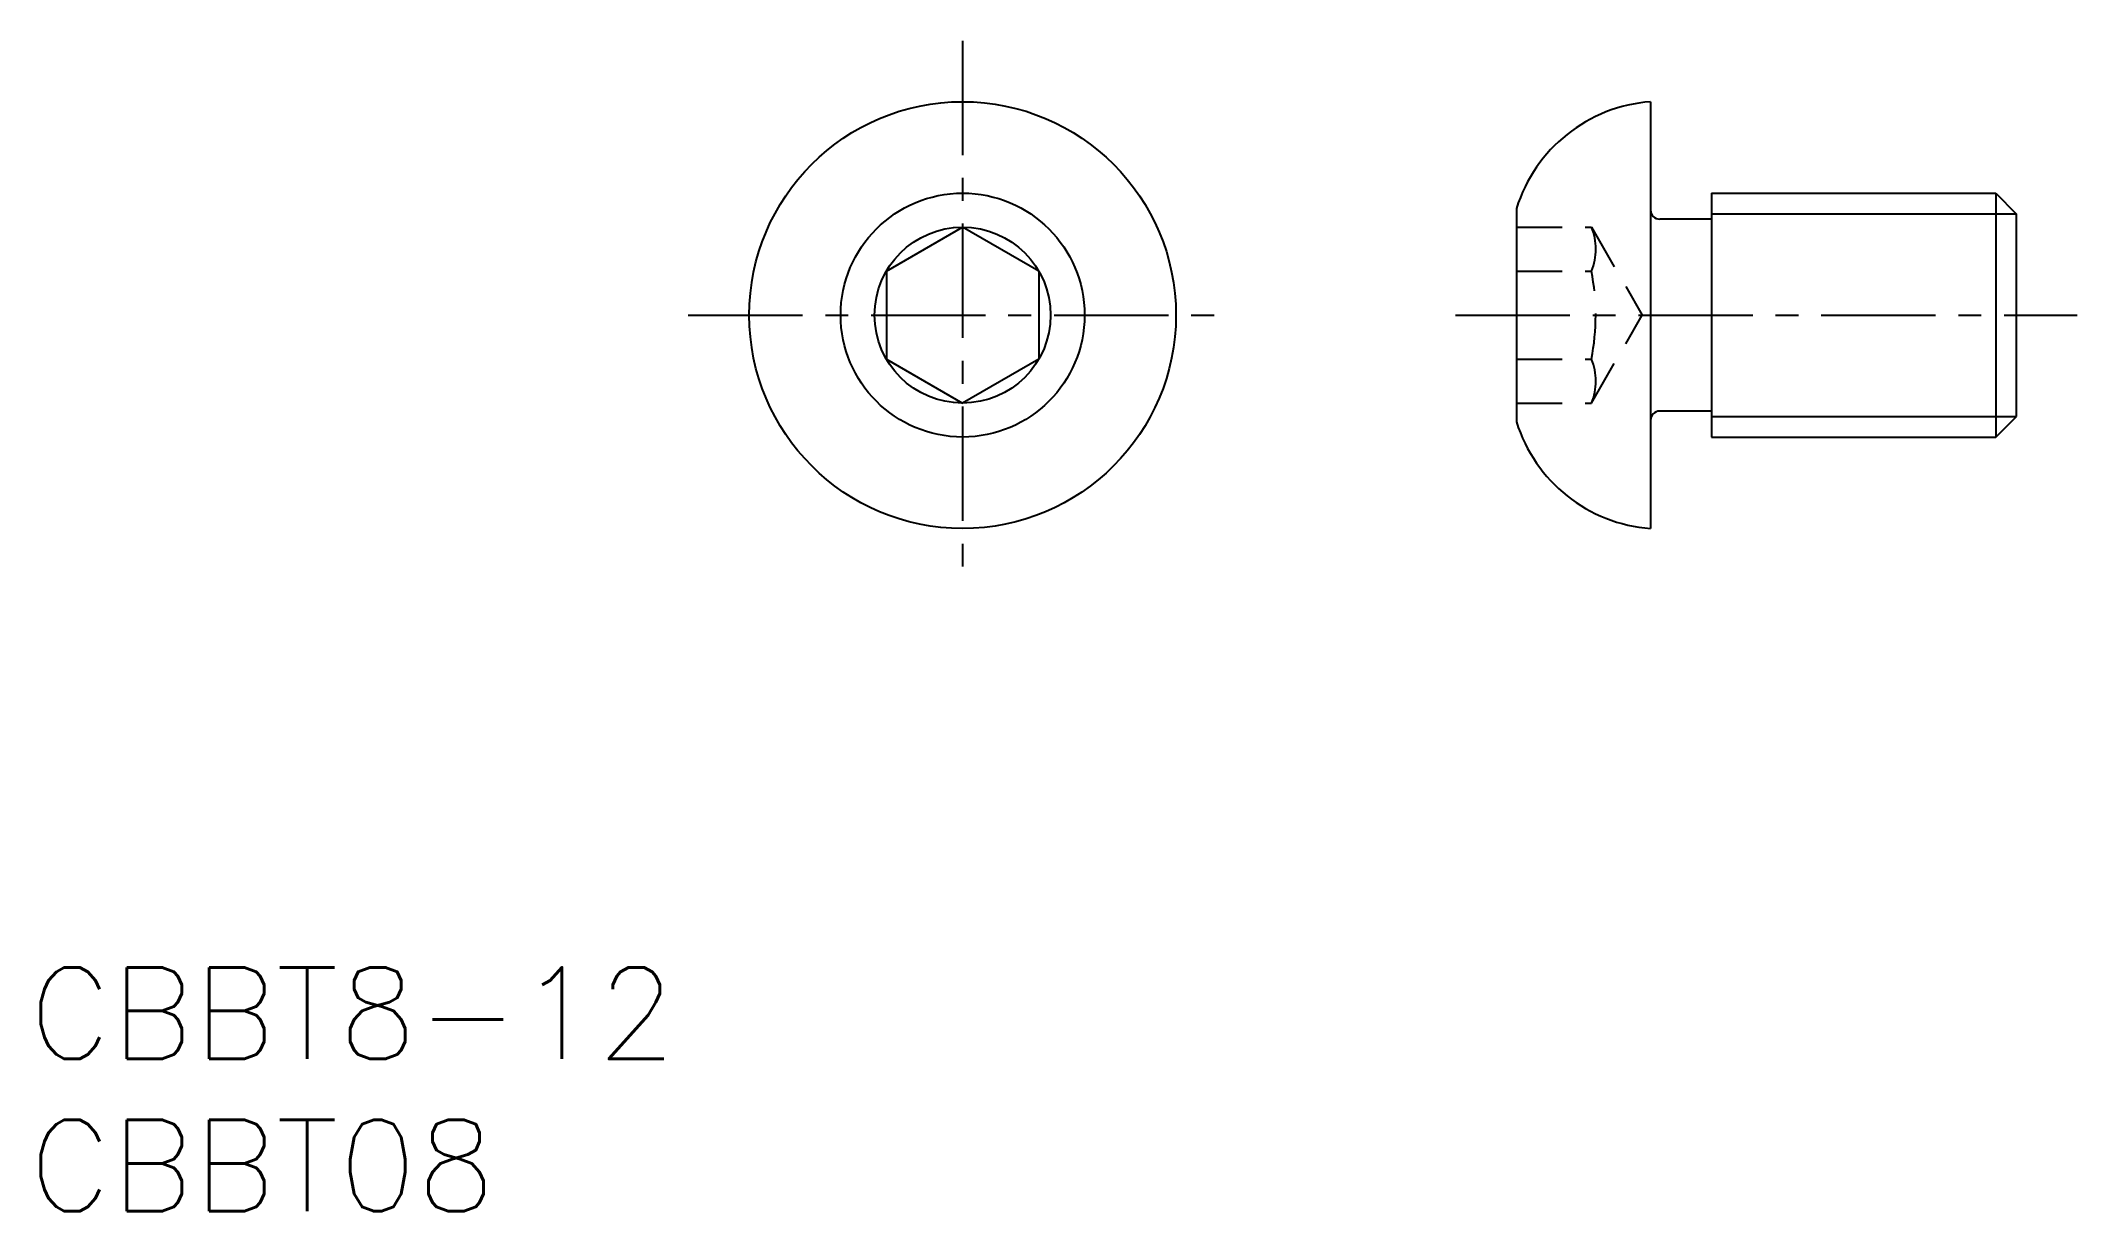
# Model space of a CAD drawing. Extents: x 17.1 to 83.9, y 26.8 to 65.2.
import ezdxf

# ---------------------------------------------------------------- set-up
doc = ezdxf.new("R2010")
doc.units = 0
doc.header["$LTSCALE"] = 3
doc.linetypes.add('CENTER', pattern=[2, 1.25, -0.25, 0.25, -0.25])
doc.linetypes.add('DASHED', pattern=[0.75, 0.5, -0.25])
doc.layers.get('0').update_dxf_attribs({"linetype": 'CONTINUOUS'})
doc.layers.add('CENTER', color=1, linetype='CENTER')
doc.styles.get("Standard").update_dxf_attribs({"font": 'romans.shx', "bigfont": 'bigfont.shx'})

msp = doc.modelspace()

# ---------------------------------------------------------------- linework, layer by layer
at = {"color": 7, "linetype": 'CONTINUOUS'}
for p, q in [((69.912, 63.193), (69.912, 49.193)), ((71.912, 60.193), (81.237, 60.193)), ((71.912, 60.193), (71.912, 52.193)), ((81.237, 60.193), (81.237, 52.193)), ((81.237, 60.193), (81.912, 59.518)), ((65.512, 59.693), (65.512, 52.693)), ((81.912, 59.518), (81.912, 52.871)), ((44.839, 57.637), (47.339, 59.08)), ((49.839, 57.637), (47.339, 59.08)), ((71.912, 59.343), (70.212, 59.343)), ((44.839, 57.637), (44.839, 54.75)), ((49.839, 57.637), (49.839, 54.75)), ((44.839, 54.75), (47.339, 53.307)), ((49.839, 54.75), (47.339, 53.307)), ((71.912, 53.043), (70.212, 53.043)), ((81.235, 52.193), (81.914, 52.872)), ((71.912, 52.193), (81.235, 52.193))]:
    msp.add_line(p, q, dxfattribs=at)
at = {"color": 3, "linetype": 'CONTINUOUS'}
for p, q in [((71.912, 59.518), (81.912, 59.518)), ((71.914, 52.871), (81.914, 52.871))]:
    msp.add_line(p, q, dxfattribs=at)
at = {"color": 3, "linetype": 'DASHED'}
for p, q in [((65.512, 59.08), (67.972, 59.08)), ((67.972, 59.08), (69.639, 56.193)), ((65.512, 57.637), (67.972, 57.637)), ((67.972, 53.307), (69.639, 56.193)), ((65.512, 54.75), (67.972, 54.75)), ((65.512, 53.307), (67.972, 53.307))]:
    msp.add_line(p, q, dxfattribs=at)
at = {"color": 7, "linetype": 'CONTINUOUS'}
for radius in [7, 2.887]:
    msp.add_circle((47.339, 56.193), radius, dxfattribs=at)
at = {"color": 3, "linetype": 'CONTINUOUS'}
msp.add_circle((47.339, 56.193), 4, dxfattribs=at)
at = {"color": 7, "linetype": 'CONTINUOUS'}
for centre, radius, start, end in [((70.286, 58.207), 5, 94.29065, 162.71065), ((70.212, 59.643), 0.3, 180, 270), ((70.212, 52.743), 0.3, 90, 180), ((70.286, 54.179), 5, 197.28935, 265.70935)]:
    msp.add_arc(centre, radius, start, end, dxfattribs=at)
at = {"color": 3, "linetype": 'DASHED'}
for centre, radius, start, end in [((66.185, 58.359), 1.928, 338.01264, 21.98736), ((60.612, 56.193), 7.5, 348.9042, 11.0958), ((66.185, 54.028), 1.928, 338.01264, 21.98736)]:
    msp.add_arc(centre, radius, start, end, dxfattribs=at)
at = {"layer": 'CENTER'}
for p, q in [((47.339, 65.193), (47.339, 47.193)), ((38.339, 56.193), (56.339, 56.193)), ((63.512, 56.193), (83.912, 56.193))]:
    msp.add_line(p, q, dxfattribs=at)

# ---------------------------------------------------------------- texts
at = {"color": 7, "linetype": 'CONTINUOUS'}
for s, p in [('CBBT8-12', (16.705, 31.795)), ('CBBT08', (16.705, 26.795))]:
    msp.add_text(s, height=3, dxfattribs=at).set_placement(p)

doc.saveas('drawing.dxf')
